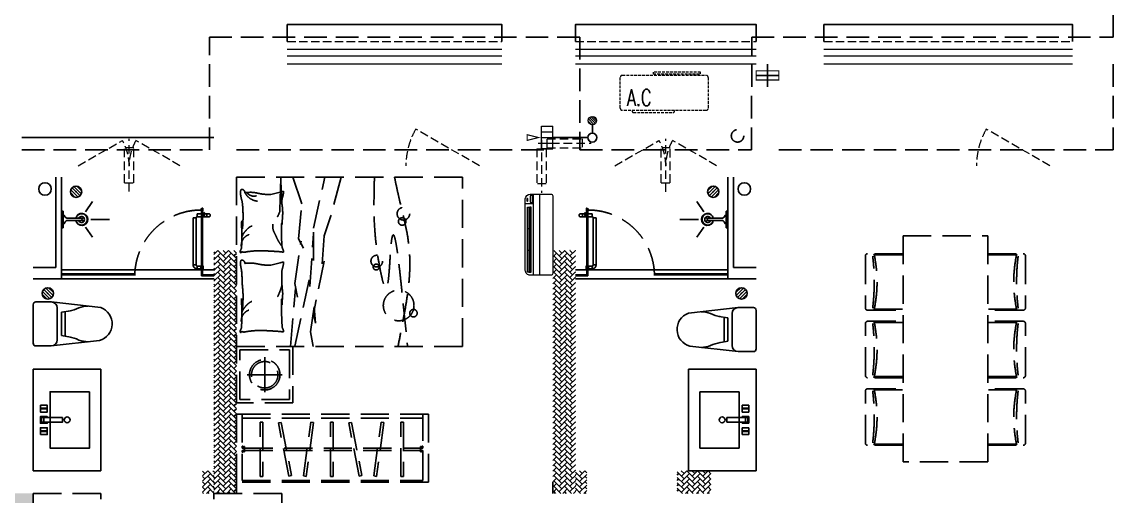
# Model space of a CAD drawing. Extents: x 3443499 to 7125205, y -1700016 to -264854.
# Drawn here: x 3715309 to 3724969, y -832278 to -828079 of the extents above; entities that cross this region are included whole.
import ezdxf

# ---------------------------------------------------------------- set-up
doc = ezdxf.new("R2010")
doc.units = 0
doc.header["$LTSCALE"] = 1000
doc.header["$MEASUREMENT"] = 0
for name, pattern in [('__DASH', [0.35, 0.25, -0.1]), ('A户型$0$DASH', [0.35, 0.25, -0.1]), ('DASH', [0.35, 0.25, -0.1]), ('HIDDEN', [0.375, 0.25, -0.125])]:
    doc.linetypes.add(name, pattern=pattern)
doc.layers.get('0').update_dxf_attribs({"linetype": 'CONTINUOUS'})
for name, color, linetype in [('!校对', 2, 'CONTINUOUS'), ('5fur', 175, 'CONTINUOUS'), ('IP-bath&kitchen-JOHNSON', 4, 'CONTINUOUS'), ('LVTRY', 252, 'CONTINUOUS'), ('P-bath&kitchen-JOHNSON', 4, 'CONTINUOUS'), ('VPIPE-中水', 122, 'CONTINUOUS'), ('VPIPE-凝结', 150, 'CONTINUOUS'), ('VPIPE-雨水', 4, 'DASH'), ('保温', 6, 'CONTINUOUS'), ('机电标识类', 1, 'CONTINUOUS'), ('污水', 3, 'CONTINUOUS'), ('看线', 185, 'CONTINUOUS')]:
    doc.layers.add(name, color=color, linetype=linetype)
for name, color, linetype, lineweight in [('EQUIP_地漏', 7, 'CONTINUOUS', 18), ('WINDOW', 146, 'CONTINUOUS', 20), ('平面-分水线', 189, 'CONTINUOUS', 15), ('平面-栏杆', 56, 'CONTINUOUS', 15), ('平面-看线', 252, 'CONTINUOUS', 15), ('平面-空调室内机', 176, 'CONTINUOUS', 9), ('平面-空调预留孔', 252, 'CONTINUOUS', 15)]:
    doc.layers.add(name, color=color, linetype=linetype, lineweight=lineweight)
doc.styles.add('_TCH_DIM', font='SIMPLEX', dxfattribs={"bigfont": 'GBCBIG'})
doc.styles.add('DIM_FONT', font='SIMPLEX', dxfattribs={"width": 0.7, "bigfont": 'GBCBIG'})

# ---------------------------------------------------------------- blocks, each defined once
blk = doc.blocks.new('A$C00A30745')
at = {"layer": '5fur', "color": 252, "linetype": 'A户型$0$DASH'}
for p, q in [((1800, 7200), (1800, 5700)), ((3800, 7200), (1800, 7200)), ((2377.2, 6961.9), (2298.5, 7200)), ((2481.6, 6747.4), (2581.9, 7200)), ((2726.6, 7200), (2635.5, 6857.4)), ((3800, 5700), (3800, 7200)), ((2186.2, 7067.8), (2103.6, 7047.1)), ((2216.2, 7075.3), (2186.2, 7067.8)), ((2349.7, 6653.9), (2377.2, 6961.9)), ((2635.5, 6857.4), (2575.1, 6681.4)), ((2448.6, 6230.3), (2481.6, 6697.9)), ((2481.6, 6461.3), (2481.6, 6747.4)), ((2481.6, 6697.9), (2481.6, 6461.3)), ((2575.1, 6681.4), (2553.3, 6346.7)), ((7700, 4679), (7700, 6679)), ((7700, 6679), (8450, 6679)), ((8450, 6679), (8450, 4679)), ((2316.7, 6257.8), (2371.7, 6631.9)), ((2393.7, 6571.4), (2349.7, 6653.9)), ((7366.6, 6501.9), (7366.6, 6041.9)), ((7700, 6521.9), (7386.6, 6521.9)), ((7700, 6511.9), (7444.9, 6511.9)), ((8450, 6521.9), (8763.4, 6521.9)), ((8450, 6511.9), (8705.1, 6511.9)), ((8783.4, 6501.9), (8783.4, 6041.9)), ((2186.2, 6441.5), (2103.6, 6420.8)), ((2216.2, 6449), (2186.2, 6441.5)), ((2575.1, 6455.8), (2481.6, 5988.2)), ((2316.7, 5703.7), (2443.1, 6290.8)), ((2443.1, 6290.8), (2448.6, 6230.3)), ((2278.8, 5700), (2322.2, 6213.8)), ((2338.7, 6136.8), (2316.7, 6257.8)), ((2487.1, 6050.2), (2454.1, 5830.2)), ((2498.1, 5907.2), (2487.1, 6050.2)), ((7386.6, 6021.9), (7700, 6021.9)), ((7444.9, 6031.9), (7700, 6031.9)), ((8705.1, 6031.9), (8450, 6031.9)), ((8763.4, 6021.9), (8450, 6021.9)), ((2481.6, 5988.2), (2498.1, 5907.2)), ((7366.6, 5443.6), (7366.6, 5903.6)), ((7386.6, 5923.6), (7700, 5923.6)), ((7444.9, 5913.6), (7700, 5913.6)), ((8763.4, 5923.6), (8450, 5923.6)), ((8705.1, 5913.6), (8450, 5913.6)), ((8783.4, 5443.6), (8783.4, 5903.6)), ((2454.1, 5830.2), (2478.8, 5700)), ((1800, 5200), (1800, 5700)), ((1800, 5700), (2300, 5700)), ((1800, 5700), (3800, 5700)), ((2300, 5700), (2300, 5200)), ((1830, 5230), (1830, 5670)), ((1830, 5670), (2270, 5670)), ((2050, 5450), (2050, 5605)), ((2270, 5670), (2270, 5230)), ((2050, 5450), (1895, 5450)), ((2050, 5450), (2050, 5295)), ((2050, 5450), (2205, 5450)), ((7700, 5423.6), (7386.6, 5423.6)), ((7700, 5433.6), (7444.9, 5433.6)), ((8450, 5433.6), (8705.1, 5433.6)), ((8450, 5423.6), (8763.4, 5423.6)), ((7386.6, 5325.3), (7700, 5325.3)), ((7444.9, 5315.3), (7700, 5315.3)), ((8763.4, 5325.3), (8450, 5325.3)), ((8705.1, 5315.3), (8450, 5315.3)), ((2270, 5230), (1830, 5230)), ((7366.6, 4845.3), (7366.6, 5305.3)), ((8783.4, 4845.3), (8783.4, 5305.3)), ((2300, 5200), (1800, 5200)), ((1800, 4500), (1800, 5100)), ((1800, 5100), (1850, 5100)), ((1850, 5100), (1850, 4515)), ((1850, 5100), (3450, 5100)), ((1850, 5065), (3450, 5065)), ((2009.6, 4550), (2009.6, 5030)), ((2009.6, 5030), (2034.6, 5030)), ((2034.6, 5030), (2034.6, 4550)), ((2172, 5023.3), (2196.6, 5028)), ((2262.6, 4552), (2172, 5023.3)), ((2196.6, 5028), (2287.2, 4556.7)), ((2391.8, 4554), (2457.5, 5029.5)), ((2482.2, 5026), (2416.6, 4550.5)), ((2457.5, 5029.5), (2482.2, 5026)), ((2632.1, 4550), (2632.1, 5030)), ((2632.1, 5030), (2657.1, 5030)), ((2657.1, 5030), (2657.1, 4550)), ((2794.5, 5023.3), (2819.1, 5028)), ((2885.1, 4552), (2794.5, 5023.3)), ((2819.1, 5028), (2909.7, 4556.7)), ((3014.3, 4554), (3080, 5029.5)), ((3104.7, 5026), (3039.1, 4550.5)), ((3080, 5029.5), (3104.7, 5026)), ((3254.6, 4550), (3254.6, 5030)), ((3254.6, 5030), (3279.6, 5030)), ((3279.6, 5030), (3279.6, 4550)), ((3450, 4515), (3450, 5100)), ((3450, 5100), (3500, 5100)), ((3500, 5100), (3500, 4500)), ((7700, 4835.3), (7444.9, 4835.3)), ((8450, 4835.3), (8705.1, 4835.3)), ((1850, 4800.5), (1850, 4817.1)), ((1850, 4817.1), (1860.2, 4817.1)), ((1867.8, 4800.5), (1850, 4800.5)), ((1850, 4800.5), (1867.8, 4800.5)), ((1860.2, 4800.5), (1850, 4800.5)), ((1867.8, 4780), (1850, 4780)), ((1850, 4780), (1867.8, 4780)), ((1850, 4780), (1850, 4763.4)), ((1860.2, 4780), (1850, 4780)), ((1850, 4763.4), (1860.2, 4763.4)), ((1860.2, 4817.1), (1860.2, 4800.5)), ((1860.2, 4763.4), (1860.2, 4780)), ((1867.8, 4813.4), (1867.8, 4767.1)), ((1872.2, 4813.4), (1867.8, 4813.4)), ((1867.8, 4767.1), (1872.2, 4767.1)), ((1872.1, 4800.5), (3427.8, 4800.5)), ((1872.1, 4780), (3427.8, 4780)), ((1872.2, 4767.1), (1872.2, 4813.4)), ((3427.8, 4813.4), (3432.2, 4813.4)), ((3427.8, 4767.1), (3427.8, 4813.4)), ((3432.2, 4767.1), (3427.8, 4767.1)), ((3432.2, 4813.4), (3432.2, 4767.1)), ((3432.2, 4800.5), (3450, 4800.5)), ((3432.2, 4780), (3450, 4780)), ((3439.8, 4817.1), (3439.8, 4800.5)), ((3450, 4817.1), (3439.8, 4817.1)), ((3439.8, 4800.5), (3450, 4800.5)), ((3439.8, 4780), (3450, 4780)), ((3439.8, 4763.4), (3439.8, 4780)), ((3450, 4763.4), (3439.8, 4763.4)), ((3450, 4800.5), (3450, 4817.1)), ((3450, 4780), (3450, 4763.4)), ((7700, 4825.3), (7386.6, 4825.3)), ((8450, 4825.3), (8763.4, 4825.3)), ((8450, 4679), (7700, 4679)), ((2034.6, 4550), (2009.6, 4550)), ((2287.2, 4556.7), (2262.6, 4552)), ((2416.6, 4550.5), (2391.8, 4554)), ((2657.1, 4550), (2632.1, 4550)), ((2909.7, 4556.7), (2885.1, 4552)), ((3039.1, 4550.5), (3014.3, 4554)), ((3279.6, 4550), (3254.6, 4550)), ((3500, 4500), (1800, 4500)), ((1850, 4515), (3450, 4515)), ((600, 4400), (0, 4400)), ((0, 4400), (0, 3100)), ((600, 4350), (600, 4400)), ((1600, 4350), (1600, 4400)), ((1600, 4400), (2200, 4400)), ((2200, 4400), (2200, 3100))]:
    blk.add_line(p, q, dxfattribs=at)
for centre, radius in [((3277.4, 6875.4), 55.7), ((3267, 6807.3), 33.5), ((3041.9, 6456.3), 51.6), ((3036.6, 6403.9), 26.2), ((3235.5, 6063.4), 135.8), ((3366.4, 5995.3), 33.1), ((2050, 5450), 135), ((2050, 5450), 117)]:
    blk.add_circle(centre, radius, dxfattribs=at)
for centre, radius, start, end in [((-25618.3, 7969), 27821.6, 357.78057, 358.40467), ((7919.1, 7315.1), 5727.8, 181.20742, 183.43718), ((1925.8, 7063.2), 90.4, 168.72762, 180), ((1996.5, 7063.2), 161.1, 180, 188.43719), ((1850, 7078.3), 13.1, 63.41948, 168.72762), ((1840.6, 7059.5), 34.2, 4.40021, 63.41948), ((1927.8, 6573.4), 491.8, 90, 96.23236), ((1999.1, 7126.3), 139.9, 207.20359, 224.90238), ((1963.1, 7116.9), 89.9, 216.26407, 228.55709), ((1927.8, 6861.2), 204, 80.31563, 90), ((1813.7, 6192.8), 882, 77.80162, 80.31563), ((2067.1, 7364.9), 317.1, 257.80162, 261.99495), ((1947.3, 7093.6), 270.8, 350.5159, 355.91706), ((2216.4, 7074.4), 0.917, 355.91706, 104.04494), ((2138.6, 7084.3), 304.8, 188.43719, 195.74398), ((1612.1, 6935.9), 242.2, 7.54685, 15.74398), ((725.3, 6852.1), 1132.9, 359.99874, 5.8567), ((1999.1, 7126.3), 139.9, 224.90238, 242.60117), ((1938.5, 7089), 52.6, 228.55709, 244.64488), ((1980.6, 7178), 151.1, 244.64488, 248.18508), ((2000.9, 7228.6), 205.6, 248.18508, 251.2201), ((1952.8, 7087.1), 56.2, 251.2201, 270), ((1999.1, 7126.3), 139.9, 242.60117, 253.48502), ((1952.8, 7122.5), 91.5, 270, 284.68511), ((1999.1, 7126.3), 139.9, 253.48502, 264.36887), ((2114.6, 7703.2), 658.8, 261.99495, 267.33512), ((2087.2, 7112.8), 67.7, 267.33512, 284.04519), ((2347.2, 6979.5), 145.9, 173.56595, 191.55856), ((2321.2, 6982.4), 119.7, 162.61359, 173.56595), ((1987.8, 7086.8), 229.7, 342.61359, 350.5159), ((1495.9, 7164.2), 738.7, 334.68893, 336.51559), ((1495.9, 7164.2), 738.7, 336.51559, 338.34226), ((1724.8, 6883.2), 484.2, 358.1021, 7.96083), ((805.5, 6934.5), 1404.8, 355.38242, 357.25094), ((2134, 6779.2), 289.7, 177.46141, 184.80185), ((1996.9, 6785.3), 152.4, 169.81012, 177.46141), ((3734, 6918.1), 1890.1, 183.21004, 185.38127), ((809.2, 6852.1), 1049, 353.9133, 0), ((2014.8, 6583.4), 200.2, 113.00277, 118.31676), ((2393.9, 6765.8), 272.1, 176.4448, 184.08277), ((7917.7, 6694.8), 5718.5, 179.02962, 180.28654), ((2140.7, 6771), 62.9, 7.22403, 19.21371), ((3418.3, 6723.5), 1216.5, 175.38242, 177.39037), ((975.2, 6681.9), 873.2, 0.57574, 4.80185), ((354.2, 6675.6), 1494.3, 358.09211, 0.57574), ((2067.1, 6587.9), 234, 152.76041, 159.13972), ((1927.3, 6659.9), 76.8, 141.61143, 152.76041), ((1941.7, 6596.5), 99.2, 126.17665, 143.91364), ((2174.1, 6464.3), 391.6, 136.18849, 141.61143), ((1941.7, 6596.5), 99.2, 108.43965, 126.17665), ((2054, 6579.6), 225.2, 129.03494, 136.18849), ((1943.2, 6716.2), 49.3, 118.31676, 129.03494), ((2180.4, 6750.6), 58, 184.08277, 200.67428), ((2600.1, 6909), 506.6, 200.67428, 204.32653), ((3443.6, 7290.3), 1432.3, 204.32653, 206.49848), ((3363.3, 6672.1), 1164, 180.28654, 183.57397), ((1790.9, 6582.9), 53.9, 329.34875, 354.74081), ((1941.7, 6596.5), 99.2, 164.06476, 184.21588), ((1027.3, 6653.2), 820.8, 354.74081, 358.09211), ((1941.7, 6596.5), 99.2, 143.91364, 164.06476), ((2441.6, 6790.7), 312.6, 206.49848, 212.13498), ((2793.8, 7012), 728.6, 212.13498, 215.82629), ((2347.2, 6608.6), 145.9, 183.57397, 192.86904), ((2249.1, 6586.2), 45.3, 192.86904, 207.28412), ((1862.2, 6540.7), 28.9, 149.34875, 184.30254), ((1858.4, 6540.4), 25.1, 184.30254, 201.7883), ((1838.3, 6532.4), 3.42, 201.7883, 250.43603), ((1837.9, 6531.3), 2.32, 250.43603, 11.89306), ((1844.4, 6532.7), 4.28, 111.9904, 191.89306), ((1848.6, 6522.2), 15.6, 68.57902, 111.9904), ((1866.3, 6567.3), 32.8, 248.57902, 278.13348), ((1836.1, 6778.3), 246, 278.13348, 282.10946), ((1929.3, 6343.9), 198.3, 97.6809, 102.10946), ((2024.8, 5635.6), 913.1, 93.36875, 97.6809), ((2011.1, 5869.5), 678.7, 88.36691, 93.36875), ((1991.5, 5183.3), 1365.2, 86.94504, 88.36691), ((1337.6, -7069.6), 13635.6, 86.49514, 86.94504), ((2151.5, 6219.8), 321.2, 80.00164, 86.49514), ((2210.6, 6555.2), 19.3, 260.00164, 286.69777), ((2140.6, 6530.3), 76.7, 16.22115, 27.28412), ((2130.3, 6527.3), 87.5, 7.12039, 16.22115), ((2215.8, 6537.9), 1.32, 286.69777, 7.12039), ((7386.6, 6501.9), 20, 90, 180), ((5442.6, 6270.5), 2002.2, 353.4152, 6.5848), ((6316.2, 6271.9), 1153.9, 347.48739, 12.51261), ((9833.8, 6271.9), 1153.9, 167.48739, 192.51261), ((10707.4, 6270.5), 2002.2, 173.4152, 186.5848), ((8763.4, 6501.9), 20, 0, 90), ((1925.8, 6437), 90.4, 168.72762, 180), ((1996.5, 6437), 161.1, 180, 188.43719), ((1850, 6452.1), 13.1, 63.41948, 168.72762), ((2138.6, 6458), 304.8, 188.43719, 195.74398), ((1840.6, 6433.2), 34.2, 4.40021, 63.41948), ((1927.8, 5947.1), 491.8, 90, 96.23236), ((1927.8, 6234.9), 204, 80.31563, 90), ((1813.7, 5566.5), 882, 77.80162, 80.31563), ((2067.1, 6738.6), 317.1, 257.80162, 261.99495), ((2114.6, 7077), 658.8, 261.99495, 267.33512), ((2087.2, 6486.5), 67.7, 267.33512, 284.04519), ((2321.2, 6356.1), 119.7, 162.61359, 173.56595), ((1987.8, 6460.6), 229.7, 342.61359, 350.5159), ((1947.3, 6467.3), 270.8, 350.5159, 355.91706), ((2216.4, 6448.1), 0.917, 355.91706, 104.04494), ((-2273.2, 6102.2), 4127.5, 1.80855, 3.79399), ((3865.3, 6314.2), 1664, 178.09487, 183.41789), ((1175.5, 6142.8), 682.7, 0, 7.54685), ((1495.9, 6454.9), 738.7, 338.34226, 340.57202), ((1495.9, 6454.9), 738.7, 340.57202, 342.80178), ((1978.9, 6169), 230.1, 357.25094, 11.55856), ((2134, 6111.1), 289.7, 177.46141, 184.80185), ((-4356.8, 5951.3), 6203.8, 0.39542, 1.59433), ((975.2, 6013.7), 873.2, 0.57574, 4.80185), ((809.2, 6142.8), 1049, 353.9133, 0), ((2054, 5911.4), 225.2, 129.03494, 136.18849), ((1943.2, 6048), 49.3, 118.31676, 129.03494), ((2014.8, 5915.2), 200.2, 113.00277, 118.31676), ((1495.9, 6454.9), 738.7, 334.68893, 336.51559), ((1495.9, 6454.9), 738.7, 336.51559, 338.34226), ((7917.7, 6026.7), 5718.5, 179.02962, 180.28654), ((1146.1, 6037.7), 1057.4, 1.73161, 4.6547), ((3418.3, 6014.3), 1216.5, 175.38242, 177.39037), ((805.5, 6225.3), 1404.8, 355.38242, 357.25094), ((1326, 6087.7), 529.3, 349.81012, 353.9133), ((354.2, 6007.5), 1494.3, 358.09211, 0.57574), ((2067.1, 5919.7), 234, 152.76041, 159.13972), ((1927.3, 5991.7), 76.8, 141.61143, 152.76041), ((1941.7, 5928.4), 99.2, 126.17665, 143.91364), ((2174.1, 5796.2), 391.6, 136.18849, 141.61143), ((1941.7, 5928.4), 99.2, 108.43965, 126.17665), ((3363.3, 6003.9), 1164, 180.28654, 183.57397), ((7386.6, 6041.9), 20, 180, 270), ((8763.4, 6041.9), 20, 270, 0), ((1941.7, 5928.4), 99.2, 164.06476, 184.21588), ((-782.7, 6006.6), 2630.7, 357.06345, 358.93534), ((1941.7, 5928.4), 99.2, 143.91364, 164.06476), ((3186.3, 5954.8), 985.1, 181.36432, 184.94049), ((7386.6, 5903.6), 20, 90, 180), ((5442.6, 5675.1), 2002.2, 353.4152, 6.5848), ((6316.2, 5673.6), 1153.9, 347.48739, 12.51261), ((9833.8, 5673.6), 1153.9, 167.48739, 192.51261), ((10707.4, 5675.1), 2002.2, 173.4152, 186.5848), ((8763.4, 5903.6), 20, 0, 90), ((1862.2, 5834.6), 28.9, 149.34875, 184.30254), ((1858.4, 5834.3), 25.1, 184.30254, 201.7883), ((1838.3, 5826.2), 3.42, 201.7883, 250.43603), ((1837.9, 5825.2), 2.32, 250.43603, 11.89306), ((1790.9, 5876.8), 53.9, 329.34875, 354.74081), ((1844.4, 5826.5), 4.28, 111.9904, 191.89306), ((1848.6, 5816.1), 15.6, 68.57902, 111.9904), ((1866.3, 5861.1), 32.8, 248.57902, 278.13348), ((1836.1, 6072.2), 246, 278.13348, 282.10946), ((1929.3, 5637.7), 198.3, 97.6809, 102.10946), ((2024.8, 4929.4), 913.1, 93.36875, 97.6809), ((2011.1, 5163.3), 678.7, 88.36691, 93.36875), ((1991.5, 4477.1), 1365.2, 86.94504, 88.36691), ((1337.6, -7775.8), 13635.6, 86.49514, 86.94504), ((2151.5, 5513.7), 321.2, 80.00164, 86.49514), ((2249.1, 5880), 45.3, 192.86904, 207.28412), ((2210.6, 5849), 19.3, 260.00164, 286.69777), ((2140.6, 5824.1), 76.7, 16.22115, 27.28412), ((2130.3, 5821.1), 87.5, 7.12039, 16.22115), ((2215.8, 5831.8), 1.32, 286.69777, 7.12039), ((7386.6, 5443.6), 20, 180, 270), ((8763.4, 5443.6), 20, 270, 0), ((7386.6, 5305.3), 20, 90, 180), ((6316.2, 5075.3), 1153.9, 347.48739, 12.51261), ((9833.8, 5075.3), 1153.9, 167.48739, 192.51261), ((8763.4, 5305.3), 20, 0, 90), ((5442.6, 5076.8), 2002.2, 353.4152, 6.5848), ((10707.4, 5076.8), 2002.2, 173.4152, 186.5848), ((7386.6, 4845.3), 20, 180, 270), ((8763.4, 4845.3), 20, 270, 0)]:
    blk.add_arc(centre, radius, start, end, dxfattribs=at)
for points, knots in [([(3020.9, 7200), (3014.8, 6926.8), (3006.6, 6669.5), (3143.6, 6043.3), (3178.4, 7200), (3256.5, 6246.1), (3314.1, 5700)], [0, 0, 0, 0, 692.785923, 915.160849, 1290.08623, 2337.669759, 2337.669759, 2337.669759, 2337.669759]), ([(3198.9, 7200), (3244.7, 6970.4), (3399.5, 6459), (3300.2, 6075.6), (3230.3, 5700)], [0, 0, 0, 0, 470.099243, 1589.098475, 1589.098475, 1589.098475, 1589.098475])]:
    blk.add_open_spline(points, degree=3, knots=knots, dxfattribs=at)
blk = doc.blocks.new('dongkong')
at = {"layer": '平面-空调预留孔', "color": 8, "linetype": 'HIDDEN', "ltscale": 0.3}
for p, q in [((-603796, 210899.9), (-603796, 210431.5)), ((-603836, 210821), (-603836, 210510.8)), ((-603836, 210821), (-603756, 210821)), ((-603756, 210821), (-603756, 210510.8))]:
    blk.add_line(p, q, dxfattribs=at)
blk.add_lwpolyline([(-603756, 210510.8), (-603836, 210510.8)], dxfattribs=at)
blk = doc.blocks.new('rtyryrtyeeretee')
at = {"layer": '平面-空调预留孔', "color": 252, "linetype": 'DASH', "ltscale": 0.1}
for p, q in [((669748.9, 343882), (669748.9, 343872)), ((669758.9, 343862), (670111.7, 343862)), ((670121.7, 343872), (670121.7, 343882))]:
    blk.add_line(p, q, dxfattribs=at)
blk.add_lwpolyline([(670402, 343882), (669662, 343882, -0.414214), (669642, 343902), (669642, 344172, -0.414214), (669662, 344192), (670402, 344192, -0.414214), (670422, 344172), (670422, 343902, -0.414214)], format="xyb", close=True, dxfattribs=at)
blk.add_lwpolyline([(670352.8, 344221.1), (669933, 344221.1), (669933, 344206), (670352.8, 344206)], close=True, dxfattribs=at)
for centre, start, end in [((669758.9, 343872), 180, 270), ((670111.7, 343872), 270, 0)]:
    blk.add_arc(centre, 10, start, end, dxfattribs=at)
at = {"layer": '平面-空调预留孔', "color": 252, "linetype": 'DASH', "ltscale": 0.1, "style": '_TCH_DIM', "width": 0.705882}
blk.add_text('A.C', height=146.88, dxfattribs=at).set_placement((669701.4, 343921.6))
blk = doc.blocks.new('DFSFSF')
at = {"layer": '平面-分水线'}
for p, q in [((697141.9, 775567.7), (697141.9, 775667.6)), ((697342.3, 775667.6), (697142.7, 775667.6)), ((697193.1, 775567.7), (697193.1, 775667.6)), ((697242.5, 775567.7), (697242.5, 775667.6)), ((697291.9, 775567.7), (697291.9, 775667.6)), ((697342.3, 775667.6), (697342.3, 775567.7)), ((697342.3, 775567.7), (697342.3, 775667.6)), ((697342.3, 775567.7), (697142.7, 775567.7))]:
    blk.add_line(p, q, dxfattribs=at)
blk = doc.blocks.new('DFGDGDGD')
at = {"layer": '平面-分水线', "const_width": 10}
blk.add_lwpolyline([(697267.5, 775440.7), (697242.5, 775540.7), (697217.5, 775440.7)], close=True, dxfattribs=at)
blk.add_blockref('DFSFSF', (0, 0))
blk = doc.blocks.new('$TwtSys$00000141')
at = {"color": 1}
for p, q in [((-47, 4), (-5, 46)), ((-47, 4), (-5, 46)), ((-44, -18), (18, 44)), ((-44, -18), (18, 44)), ((-33, -33), (33, 33)), ((-33, -33), (33, 33)), ((-16, -44), (44, 16)), ((-16, -44), (44, 16)), ((6, -46), (46, -6)), ((6, -46), (46, -6))]:
    blk.add_line(p, q, dxfattribs=at)
blk.add_circle((0, 0), 47, dxfattribs=at)
blk.add_circle((0, 0), 47, dxfattribs=at)
blk = doc.blocks.new('A$C001338C2')
at = {"color": 8}
for p, q in [((0, 249), (0, 22)), ((845, 304), (55, 304)), ((109, 215), (109, 304)), ((900, 22), (900, 249)), ((22, 0), (878, 0))]:
    blk.add_line(p, q, dxfattribs=at)
at = {"color": 8, "lineweight": 5}
for p, q in [((865, 279), (144, 279)), ((144, 279), (144, 266)), ((387, 279), (144, 279)), ((144, 279), (144, 253)), ((144, 266), (865, 266)), ((144, 240), (144, 253)), ((144, 253), (865, 253)), ((387, 240), (387, 279)), ((865, 279), (622, 279)), ((622, 279), (622, 240)), ((865, 253), (865, 279)), ((865, 266), (865, 240)), ((900, 215), (0, 215)), ((900, 143), (0, 143)), ((865, 240), (144, 240)), ((622, 240), (387, 240))]:
    blk.add_line(p, q, dxfattribs=at)
at = {"color": 8}
for points in [[(89, 226), (22, 226, -0.414214), (17, 232), (17, 243, -0.414214), (22, 249), (89, 249, -0.414214), (95, 243), (95, 232, -0.414214)], [(73, 275), (57, 275, -0.414214), (51, 281), (51, 283, -0.414214), (57, 289), (73, 289, -0.414214), (79, 283), (79, 281, -0.414214)]]:
    blk.add_lwpolyline(points, format="xyb", close=True, dxfattribs=at)
for centre, radius, start, end in [((55, 249), 55, 90, 180), ((845, 249), 55, 360, 90), ((22, 22), 22, 180, 270), ((878, 22), 22, 270, 360)]:
    blk.add_arc(centre, radius, start, end, dxfattribs=at)
blk = doc.blocks.new('GDGDGDRGDR')
at = {"linetype": '__DASH', "ltscale": 0.1}
blk.add_wipeout([(425935.1, 371498.3), (425734.9, 371498.3), (425734.9, 371418.3), (425935.1, 371418.3)], dxfattribs=at).dxf.layer = '污水'
at = {"layer": '机电标识类', "color": 250, "linetype": 'DASH', "ltscale": 400}
for p, q in [((425834.8, 371358.3), (425834.8, 371558.3)), ((425935.1, 371458.3), (425734.9, 371458.3))]:
    blk.add_line(p, q, dxfattribs=at)
at = {"layer": '污水', "linetype": '__DASH', "ltscale": 0.1, "const_width": 10}
blk.add_lwpolyline([(425935.1, 371498.3), (425734.9, 371498.3), (425734.9, 371418.3), (425935.1, 371418.3)], close=True, dxfattribs=at)
blk = doc.blocks.new('A$C263B1184')
at = {"layer": '保温', "linetype": 'ByBlock', "ltscale": 10}
h = blk.add_hatch(dxfattribs=at)
h.set_pattern_fill('AR-HBONE', color=251, scale=55)
h.set_pattern_definition([(45, (-1017960.394, -343310.663), (0, 47.4157523), [100.584, -33.528]), (135, (-1017936.686, -343286.955), (3e-15, 47.4157523), [100.584, -33.528])])
h.paths.add_polyline_path([(8900, 6200), (8900, 8350), (9100, 8350), (9100, 6200)])
h = blk.add_hatch(dxfattribs=at)
h.set_pattern_fill('AR-HBONE', color=251, scale=55)
h.set_pattern_definition([(45, (-1020960.394, -343310.663), (0, 47.4157523), [100.584, -33.528]), (135, (-1020936.686, -343286.955), (3e-15, 47.4157523), [100.584, -33.528])])
h.paths.add_polyline_path([(11900, 6200), (11900, 8350), (12100, 8350), (12100, 6200)])
h = blk.add_hatch(dxfattribs=at)
h.set_pattern_fill('AR-HBONE', color=251, scale=55)
h.set_pattern_definition([(45, (-1016860.394, -345260.66), (0, 47.4157523), [100.584, -33.528]), (135, (-1016836.686, -345236.954), (3e-15, 47.4157523), [100.584, -33.528])])
h.paths.add_polyline_path([(7700, 6200), (7700, 6400), (8000, 6400), (8000, 6200)])
h = blk.add_hatch(dxfattribs=at)
h.set_pattern_fill('AR-HBONE', color=251, scale=55)
h.set_pattern_definition([(45, (-1017760.394, -345260.66), (0, 47.4157523), [100.584, -33.528]), (135, (-1017736.686, -345236.954), (3e-15, 47.4157523), [100.584, -33.528])])
h.paths.add_polyline_path([(8800, 6200), (8800, 6400), (8900, 6400), (8900, 6200)])
h = blk.add_hatch(dxfattribs=at)
h.set_pattern_fill('AR-HBONE', color=251, scale=55)
h.set_pattern_definition([(45, (-1021060.394, -345260.66), (0, 47.4157523), [100.584, -33.528]), (135, (-1021036.686, -345236.954), (3e-15, 47.4157523), [100.584, -33.528])])
h.paths.add_polyline_path([(12100, 6200), (12100, 6400), (12200, 6400), (12200, 6200)])
at = {"layer": '保温', "color": 251, "linetype": 'ByBlock', "ltscale": 10}
for p, q in [((9100, 6300), (9100, 6200)), ((11900, 6300), (11900, 6200))]:
    blk.add_line(p, q, dxfattribs=at)
blk = doc.blocks.new('A$C6C4C4DE5')
at = {"layer": '保温', "linetype": 'Continuous', "ltscale": 10}
h = blk.add_hatch(dxfattribs=at)
h.set_pattern_fill('HEX', color=251, scale=10, angle=90, style=0)
h.set_pattern_definition([(90, (-503782.455, -514000.21), (-16.49778, 1e-15), [9.525, -19.05]), (210, (-503782.455, -514000.21), (8.24889, -14.2874966), [9.525, -19.05]), (150, (-503782.455, -513990.684), (-8.24889, -14.2874966), [9.525, -19.05])])
edge = h.paths.add_edge_path()
edge.add_line((0.2, 1950), (200.2, 1950))
edge.add_line((200.2, 1950), (200.2, 5000))
edge.add_line((200.2, 5000), (0.2, 5000))
edge.add_line((0.2, 5000), (0.2, 1950))
h = blk.add_hatch(dxfattribs=at)
h.set_pattern_fill('HEX', color=251, scale=10, angle=90, style=0)
h.set_pattern_definition([(90, (-503782.47, -516048.461), (-16.49778, 1e-15), [9.525, -19.05]), (210, (-503782.47, -516048.461), (8.24889, -14.2874966), [9.525, -19.05]), (150, (-503782.47, -516038.936), (-8.24889, -14.2874966), [9.525, -19.05])])
h.paths.add_polyline_path([(0.1, 0), (200.1, 0), (200.1, 398.3), (0.1, 398.3)])
at = {"layer": '保温', "color": 251, "linetype": 'ByBlock', "ltscale": 10}
blk.add_line((0, 0), (200, 0), dxfattribs=at)
blk = doc.blocks.new('A$C25274923')
for points in [[(28999.9, 10820.6), (28998.7, 10823.3), (28990.4, 10819.9), (28991.5, 10817.1)], [(32400.1, 10820.6), (32401.3, 10823.3), (32409.6, 10819.9), (32408.5, 10817.1)]]:
    blk.add_hatch(color=252).paths.add_polyline_path(points)
at = {"color": 252, "linetype": 'DASH', "ltscale": 0.8}
for p, q in [((37059.9, 12340), (37059.9, 12640)), ((29059.9, 11340), (29059.9, 12340)), ((29059.9, 12340), (32340, 12340)), ((32340, 12340), (32340, 11340)), ((33860.2, 12340), (37059.9, 12340)), ((37059.9, 11340), (37059.9, 12100)), ((27400, 11340), (29059.9, 11340)), ((29300, 11340), (32099.9, 11340)), ((32340, 11340), (33860, 11340)), ((34100, 11340), (37059.9, 11340))]:
    blk.add_line(p, q, dxfattribs=at)
at = {"color": 252}
for p, q in [((27926.6, 10951.7), (27861.8, 11016.5)), ((27929.6, 10977.1), (27887.2, 11019.5)), ((33470.4, 10977.1), (33512.8, 11019.5)), ((33473.4, 10951.7), (33538.2, 11016.5)), ((27873, 10920.5), (27830.6, 10962.9)), ((27898.4, 10923.5), (27833.6, 10988.3)), ((27915.5, 10934.6), (27844.7, 11005.4)), ((33484.5, 10934.6), (33555.3, 11005.4)), ((33501.6, 10923.5), (33566.4, 10988.3)), ((33527, 10920.5), (33569.4, 10962.9)), ((28988.8, 10819.8), (29000.5, 10824.6)), ((28989.4, 10819.5), (28989.9, 10819.7)), ((28989.9, 10819.7), (28991.3, 10816.5)), ((28991.3, 10816.5), (29000.5, 10820.3)), ((28995.1, 10822.4), (28995.1, 10783.3)), ((28999.2, 10823.5), (29000.8, 10824.2)), ((28999.2, 10823.5), (29000.5, 10820.3)), ((32400.8, 10823.5), (32399.2, 10824.2)), ((32411.2, 10819.8), (32399.5, 10824.6)), ((32400.8, 10823.5), (32399.5, 10820.3)), ((32408.7, 10816.5), (32399.5, 10820.3)), ((32404.9, 10822.4), (32404.9, 10783.3)), ((32410.1, 10819.7), (32408.7, 10816.5)), ((32410.6, 10819.5), (32410.1, 10819.7)), ((28989.5, 10803.5), (28991.7, 10803)), ((28991.7, 10803), (28989.6, 10803)), ((29000.3, 10811.5), (28989.8, 10811.5)), ((29000.3, 10812.7), (28989.9, 10812.7)), ((28990.1, 10811.5), (28990.1, 10791.9)), ((29000.7, 10803.5), (28998.5, 10803)), ((28998.5, 10803), (29000.7, 10803.1)), ((29000.1, 10811.5), (29000.1, 10790.1)), ((32399.3, 10803.5), (32401.5, 10803)), ((32401.5, 10803), (32399.3, 10803.1)), ((32399.7, 10812.7), (32410.1, 10812.7)), ((32399.7, 10811.5), (32410.2, 10811.5)), ((32399.9, 10811.5), (32399.9, 10790.1)), ((32410.5, 10803.5), (32408.3, 10803)), ((32408.3, 10803), (32410.4, 10803)), ((32409.9, 10811.5), (32409.9, 10791.9)), ((27623, 10020.5), (27580.6, 10062.9)), ((27648.4, 10023.5), (27583.6, 10088.3)), ((27665.5, 10034.6), (27594.7, 10105.4)), ((27676.6, 10051.7), (27611.8, 10116.5)), ((27679.6, 10077.1), (27637.2, 10119.5)), ((33720.4, 10077.1), (33762.8, 10119.5)), ((33723.4, 10051.7), (33788.2, 10116.5)), ((33734.5, 10034.6), (33805.3, 10105.4)), ((33751.6, 10023.5), (33816.4, 10088.3)), ((33777, 10020.5), (33819.4, 10062.9)), ((27500.1, 9969.8), (27500.1, 9629.8)), ((27659.5, 9994.8), (27525.1, 9994.8)), ((27659.5, 9994.8), (28099.4, 9944.8)), ((27712.8, 9658.1), (27712.8, 9941.6)), ((27751.4, 9903.1), (27830.2, 9916.6)), ((27751.4, 9903.1), (27751.4, 9696.6)), ((27783.4, 9908.6), (27783.4, 9691.1)), ((33740.5, 9944.8), (33300.6, 9894.8)), ((33648.6, 9853.1), (33569.8, 9866.6)), ((33616.6, 9858.6), (33616.6, 9641.1)), ((33687.2, 9608.1), (33687.2, 9891.6)), ((33740.5, 9944.8), (33874.9, 9944.8)), ((33899.9, 9919.8), (33899.9, 9579.8)), ((33648.6, 9853.1), (33648.6, 9646.6)), ((27751.4, 9696.6), (27830.2, 9683.1)), ((27525.1, 9604.8), (27659.5, 9604.8)), ((27659.5, 9604.8), (28087.2, 9653.5)), ((33740.5, 9554.8), (33312.8, 9603.5)), ((33648.6, 9646.6), (33569.8, 9633.1)), ((33874.9, 9554.8), (33740.5, 9554.8)), ((33399.9, 9200), (33749.9, 9200)), ((33399.9, 8700.3), (33399.9, 9200)), ((33749.9, 9200), (33749.9, 8700.3)), ((33775, 9020.2), (33775, 9080.2)), ((33775, 9080.2), (33835, 9080.2)), ((33835, 9020.2), (33775, 9020.2)), ((33780, 9053.2), (33780, 9047.2)), ((33830, 9053.2), (33780, 9053.2)), ((33780, 9047.2), (33830, 9047.2)), ((33830, 9047.2), (33830, 9053.2)), ((33835, 9080.2), (33835, 9020.2)), ((33640, 8930.2), (33640, 8970.2)), ((33640, 8970.2), (33805, 8970.2)), ((33805, 8930.2), (33640, 8930.2)), ((33775, 8970.2), (33775, 8980.2)), ((33775, 8980.2), (33835, 8980.2)), ((33775, 8920.2), (33775, 8930.2)), ((33835, 8920.2), (33775, 8920.2)), ((33805, 8970.2), (33805, 8930.2)), ((33805, 8930.2), (33805, 8970.2)), ((33805, 8970.2), (33825, 8970.2)), ((33825, 8930.2), (33805, 8930.2)), ((33825, 8970.2), (33825, 8930.2)), ((33835, 8980.2), (33835, 8920.2)), ((33835, 8880.2), (33775, 8880.2)), ((33775, 8880.2), (33775, 8820.2)), ((33775, 8820.2), (33835, 8820.2)), ((33780, 8847.2), (33780, 8853.2)), ((33780, 8853.2), (33830, 8853.2)), ((33830, 8847.2), (33780, 8847.2)), ((33830, 8853.2), (33830, 8847.2)), ((33835, 8820.2), (33835, 8880.2)), ((33749.9, 8700.3), (33399.9, 8700.3))]:
    blk.add_line(p, q, dxfattribs=at)
for points in [[(28000.1, 9200), (27650.1, 9200), (27650.1, 8700.3), (28000.1, 8700.3)], [(27565, 9080.2), (27565, 9020.2), (27625, 9020.2), (27625, 9080.2)], [(27620, 9053.2), (27620, 9047.2), (27570, 9047.2), (27570, 9053.2)], [(27595, 8930.2), (27595, 8970.2), (27575, 8970.2), (27575, 8930.2)], [(27595, 8970.2), (27595, 8930.2), (27760, 8930.2), (27760, 8970.2)], [(27565, 8820.2), (27565, 8880.2), (27625, 8880.2), (27625, 8820.2)], [(27620, 8847.2), (27620, 8853.2), (27570, 8853.2), (27570, 8847.2)]]:
    blk.add_lwpolyline(points, close=True, dxfattribs=at)
blk.add_lwpolyline([(27625, 8970.2), (27625, 8980.2), (27565, 8980.2), (27565, 8920.2), (27625, 8920.2), (27625, 8930.2)], dxfattribs=at)
for centre in [(27801.3, 8950.2), (33598.7, 8950.2)]:
    blk.add_circle(centre, 26, dxfattribs=at)
for centre, radius, start, end in [((28989.1, 10818.8), 1, 111.52657, 175.76516), ((28989.6, 10819), 0.5, 112.73297, 178.05418), ((29024.2, 10815.7), 24, 160.76087, 187.04874), ((29001, 10823.6), 1.17, 340.04011, 112.53297), ((29001, 10823.8), 0.5, 340.76087, 112.53297), ((29021.5, 10816.1), 20.6, 160.04011, 190.84731), ((32399, 10823.6), 1.17, 67.46703, 199.95989), ((32378.5, 10816.1), 20.6, 349.15269, 19.95989), ((32399, 10823.8), 0.5, 67.46703, 199.23913), ((32375.8, 10815.7), 24, 352.95126, 19.23913), ((32410.4, 10819), 0.5, 1.94582, 67.26703), ((32410.9, 10818.8), 1, 4.23484, 68.47343), ((29001.3, 10806.5), 13.5, 155.15235, 208.97795), ((29008.6, 10818.2), 20.5, 177.99149, 196.90025), ((29008.6, 10818.2), 19.5, 177.46581, 196.24837), ((29003.7, 10806.9), 14.6, 161.89734, 193.71468), ((28989.9, 10800.2), 0.5, 208.97795, 24.22835), ((28998.9, 10804.3), 9.42, 188.01541, 204.22835), ((29000.2, 10800.1), 0.5, 155.41865, 330.15022), ((28989.1, 10805.2), 11.7, 335.41865, 349.51767), ((28988.8, 10807), 12.4, 343.94508, 21.34777), ((28989.1, 10806.5), 13.4, 330.15022, 25.08154), ((32410.9, 10806.5), 13.4, 154.91846, 209.84978), ((32411.2, 10807), 12.4, 158.65223, 196.05492), ((32410.9, 10805.2), 11.7, 190.48233, 204.58135), ((32399.8, 10800.1), 0.5, 209.84978, 24.58135), ((32410.1, 10800.2), 0.5, 155.77165, 331.02205), ((32401.1, 10804.3), 9.42, 335.77165, 351.98459), ((32391.4, 10818.2), 19.5, 343.75163, 2.53419), ((32396.3, 10806.9), 14.6, 346.28532, 18.10266), ((32398.7, 10806.5), 13.5, 331.02205, 24.84765), ((32391.4, 10818.2), 20.5, 343.09975, 2.00851), ((27525.1, 9969.8), 25, 90, 180), ((27659.5, 9941.6), 53.3, 0, 90), ((27987, 9733.5), 224.1, 90, 111.47978), ((27774, 10205), 293.8, 278.51718, 296.46315), ((28047.5, 9801.1), 152.8, 285.07732, 70.11812), ((33352.5, 9751.1), 152.8, 109.88188, 254.92268), ((33413, 9683.5), 224.1, 68.52022, 90), ((33626, 10155), 293.8, 243.53685, 261.48282), ((33740.5, 9891.6), 53.3, 90, 180), ((33874.9, 9919.8), 25, 0, 90), ((27774, 9394.7), 293.8, 63.53685, 81.48282), ((27525.1, 9629.8), 25, 180, 270), ((27659.5, 9658.1), 53.3, 270, 0), ((27987, 9866.2), 224.1, 248.52022, 270), ((33413, 9816.2), 224.1, 270, 291.47978), ((33626, 9344.7), 293.8, 98.51718, 116.46315), ((33740.5, 9608.1), 53.3, 180, 270), ((33874.9, 9579.8), 25, 270, 0)]:
    blk.add_arc(centre, radius, start, end, dxfattribs=at)
at = {"color": 252, "extrusion": (0, 0, -1)}
for centre in [(27880.1, 10970), (27630.1, 10070)]:
    blk.add_ellipse(centre, major_axis=(35.4, 35.4), ratio=1, start_param=3.926991, end_param=10.210176, dxfattribs=at)
at = {"color": 252}
for centre, major_axis, start_param, end_param in [((33519.9, 10970), (35.4, 35.4), 5.497787, 11.780972), ((33769.9, 10070), (-35.4, 35.4), 3.926991, 10.210176)]:
    blk.add_ellipse(centre, major_axis=major_axis, ratio=1, start_param=start_param, end_param=end_param, dxfattribs=at)
for points in [[(28990.1, 10791.9), (28991, 10791.1), (28992.8, 10789.4), (28996, 10793.2), (28998.5, 10791.3), (29000.1, 10790.1)], [(32409.9, 10791.9), (32409, 10791.1), (32407.2, 10789.4), (32404, 10793.2), (32401.5, 10791.3), (32399.9, 10790.1)]]:
    blk.add_open_spline(points, degree=3, knots=[0, 0, 0, 0, 3.066329, 6.218313, 11.124135, 11.124135, 11.124135, 11.124135], dxfattribs=at)
for p in [(27880.1, 10970), (33519.9, 10970), (27630.1, 10070), (33769.9, 10070)]:
    blk.add_point(p, dxfattribs=at)
at = {"layer": 'IP-bath&kitchen-JOHNSON', "color": 252}
for p, q in [((27700.1, 11100), (27700.1, 10299.7)), ((27750.1, 11100), (27750.1, 10199.7)), ((33649.9, 11100), (33649.9, 10199.7)), ((33699.9, 11100), (33699.9, 10299.7)), ((27963.3, 10793.2), (28025, 10882.6)), ((33436.7, 10793.2), (33375, 10882.6)), ((28011.5, 10725), (28174.8, 10725)), ((33388.5, 10725), (33225.2, 10725)), ((27963.3, 10656.7), (28025.1, 10567.3)), ((33436.7, 10656.7), (33374.9, 10567.3)), ((27700.1, 10299.7), (27500.1, 10299.7)), ((27750.1, 10279.7), (29100.1, 10279.7)), ((27750.1, 10244.7), (28400.1, 10244.7)), ((28400.1, 10234.7), (28400.1, 10244.7)), ((33649.9, 10279.7), (32299.9, 10279.7)), ((33649.9, 10244.7), (32999.9, 10244.7)), ((32999.9, 10234.7), (32999.9, 10244.7)), ((33699.9, 10299.7), (33899.9, 10299.7)), ((27750.1, 10199.7), (27500.1, 10199.7)), ((27750.1, 10234.7), (28400.1, 10234.7)), ((27750.1, 10199.7), (29100.1, 10199.7)), ((29100.1, 10234.7), (29000.1, 10234.7)), ((29000.1, 10224.7), (29000.1, 10234.7)), ((29100.1, 10224.7), (29000.1, 10224.7)), ((32299.9, 10234.7), (32399.9, 10234.7)), ((32299.9, 10224.7), (32399.9, 10224.7)), ((33649.9, 10199.7), (32299.9, 10199.7)), ((32399.9, 10224.7), (32399.9, 10234.7)), ((33649.9, 10234.7), (32999.9, 10234.7)), ((33649.9, 10199.7), (33899.9, 10199.7))]:
    blk.add_line(p, q, dxfattribs=at)
for centre, major_axis, ratio, start_param, end_param in [((27928.9, 10725.1), (0, -51), 0.990052, -1.36297, 4.504563), ((27927.9, 10725.1), (0, -26.8), 0.994812, -1.167677, 4.309269)]:
    blk.add_ellipse(centre, major_axis=major_axis, ratio=ratio, start_param=start_param, end_param=end_param, dxfattribs=at)
at = {"layer": 'IP-bath&kitchen-JOHNSON', "color": 252, "extrusion": (0, 0, -1)}
for centre, major_axis, ratio, start_param, end_param in [((33471.1, 10725.1), (0, 51), 0.990052, 1.778622, 7.646156), ((33472.1, 10725.1), (0, 26.8), 0.994812, 1.973916, 7.450862)]:
    blk.add_ellipse(centre, major_axis=major_axis, ratio=ratio, start_param=start_param, end_param=end_param, dxfattribs=at)
at = {"layer": 'LVTRY', "color": 252}
for p, q in [((27750.1, 10798.6), (27750.1, 10651.4)), ((27750.1, 10798.6), (27765.9, 10798.6)), ((27765.9, 10798.6), (27765.9, 10651.4)), ((27923.6, 10735.6), (27799.4, 10735.6)), ((28917, 10738.4), (28917, 10322.7)), ((28917, 10738.4), (28942.4, 10738.4)), ((28942.4, 10738.4), (28942.3, 10322.7)), ((28952.7, 10774.1), (28952.7, 10748.8)), ((28984.4, 10774.1), (28952.7, 10774.1)), ((28984.4, 10748.8), (28952.7, 10748.8)), ((28990, 10787), (28996.3, 10787)), ((28990, 10757.1), (28990, 10787)), ((28990, 10757.1), (28996.3, 10757.1)), ((29000.1, 10811.5), (28990.1, 10811.5)), ((28990.1, 10811.5), (28990.1, 10224.7)), ((28992.9, 10787), (28995.2, 10784.7)), ((28992.9, 10768), (28992.9, 10787)), ((28992.9, 10776.1), (28992.9, 10757.1)), ((28992.9, 10757.1), (28995.2, 10759.4)), ((28995.2, 10769.6), (28995.2, 10784.7)), ((28995.2, 10769.6), (28995.2, 10759.4)), ((28996.3, 10787), (28998.1, 10785.3)), ((28996.3, 10784.7), (28996.3, 10787)), ((28996.3, 10759.4), (28996.3, 10757.1)), ((28996.3, 10757.1), (28998.1, 10758.8)), ((28998.1, 10784.7), (28998.1, 10785.3)), ((28998.1, 10759.4), (28998.1, 10758.8)), ((29000.1, 10224.7), (29000.1, 10811.5)), ((29006.3, 10774.1), (29061, 10774.1)), ((29006.3, 10748.8), (29061, 10748.8)), ((29011.7, 10787), (29014.6, 10787)), ((29011.7, 10787), (29011.7, 10757.1)), ((29011.7, 10757.1), (29014.6, 10757.1)), ((29014.6, 10787), (29016.9, 10784.7)), ((29014.6, 10787), (29014.6, 10769.6)), ((29014.6, 10757.1), (29014.6, 10774.5)), ((29014.6, 10757.1), (29016.9, 10759.4)), ((29016.9, 10759.4), (29016.9, 10784.7)), ((29038, 10748.8), (29038, 10774.1)), ((32393.7, 10774.1), (32339, 10774.1)), ((32393.7, 10748.8), (32339, 10748.8)), ((32362, 10748.8), (32362, 10774.1)), ((32385.4, 10787), (32383.1, 10784.7)), ((32383.1, 10759.4), (32383.1, 10784.7)), ((32385.4, 10757.1), (32383.1, 10759.4)), ((32388.3, 10787), (32385.4, 10787)), ((32385.4, 10787), (32385.4, 10769.6)), ((32385.4, 10757.1), (32385.4, 10774.5)), ((32388.3, 10757.1), (32385.4, 10757.1)), ((32388.3, 10787), (32388.3, 10757.1)), ((32399.9, 10224.7), (32399.9, 10811.5)), ((32399.9, 10811.5), (32409.9, 10811.5)), ((32403.7, 10787), (32401.9, 10785.3)), ((32401.9, 10784.7), (32401.9, 10785.3)), ((32401.9, 10759.4), (32401.9, 10758.8)), ((32403.7, 10757.1), (32401.9, 10758.8)), ((32410, 10787), (32403.7, 10787)), ((32403.7, 10784.7), (32403.7, 10787)), ((32403.7, 10759.4), (32403.7, 10757.1)), ((32410, 10757.1), (32403.7, 10757.1)), ((32407.1, 10787), (32404.8, 10784.7)), ((32404.8, 10769.6), (32404.8, 10784.7)), ((32404.8, 10769.6), (32404.8, 10759.4)), ((32407.1, 10757.1), (32404.8, 10759.4)), ((32407.1, 10768), (32407.1, 10787)), ((32407.1, 10776.1), (32407.1, 10757.1)), ((32409.9, 10811.5), (32409.9, 10224.7)), ((32410, 10757.1), (32410, 10787)), ((32415.6, 10774.1), (32447.3, 10774.1)), ((32415.6, 10748.8), (32447.3, 10748.8)), ((32447.3, 10774.1), (32447.3, 10748.8)), ((32457.6, 10738.4), (32457.7, 10322.7)), ((32483, 10738.4), (32457.6, 10738.4)), ((32483, 10738.4), (32483, 10322.7)), ((33476.4, 10735.6), (33600.6, 10735.6)), ((33649.9, 10798.6), (33634.1, 10798.6)), ((33634.1, 10798.6), (33634.1, 10651.4)), ((33649.9, 10798.6), (33649.9, 10651.4)), ((27765.9, 10651.4), (27750.1, 10651.4)), ((27923.6, 10714.5), (27799.4, 10714.5)), ((33476.4, 10714.5), (33600.6, 10714.5)), ((33634.1, 10651.4), (33649.9, 10651.4)), ((28917, 10322.7), (28942.3, 10322.7)), ((28952.7, 10287), (28952.7, 10312.4)), ((28952.7, 10312.4), (28984.4, 10312.4)), ((28952.7, 10287), (28984.4, 10287)), ((28986.7, 10314.7), (28984.4, 10312.4)), ((28984.4, 10312.4), (28984.4, 10287)), ((28986.7, 10284.7), (28984.4, 10287)), ((28986.7, 10314.7), (28986.7, 10284.7)), ((28989.6, 10314.7), (28986.7, 10314.7)), ((28989.6, 10284.7), (28986.7, 10284.7)), ((28989.6, 10314.7), (28989.6, 10284.7)), ((29001.1, 10314.7), (29004, 10314.7)), ((29001.1, 10284.7), (29001.1, 10314.7)), ((29001.1, 10284.7), (29004, 10284.7)), ((29004, 10284.7), (29004, 10314.7)), ((29004, 10314.7), (29005.7, 10312.9)), ((29005.7, 10286.4), (29005.7, 10312.9)), ((32396, 10314.7), (32394.3, 10312.9)), ((32394.3, 10286.4), (32394.3, 10312.9)), ((32396, 10284.7), (32396, 10314.7)), ((32398.9, 10314.7), (32396, 10314.7)), ((32398.9, 10284.7), (32396, 10284.7)), ((32398.9, 10284.7), (32398.9, 10314.7)), ((32410.4, 10314.7), (32413.3, 10314.7)), ((32410.4, 10314.7), (32410.4, 10284.7)), ((32410.4, 10284.7), (32413.3, 10284.7)), ((32413.3, 10314.7), (32413.3, 10284.7)), ((32413.3, 10314.7), (32415.6, 10312.4)), ((32413.3, 10284.7), (32415.6, 10287)), ((32415.6, 10312.4), (32415.6, 10287)), ((32447.3, 10312.4), (32415.6, 10312.4)), ((32447.3, 10287), (32415.6, 10287)), ((32447.3, 10287), (32447.3, 10312.4)), ((32483, 10322.7), (32457.7, 10322.7)), ((28990.1, 10224.7), (29000.1, 10224.7)), ((32409.9, 10224.7), (32399.9, 10224.7)), ((27500.1, 8500), (27500.1, 9400)), ((27500.1, 9400), (28100.1, 9400)), ((28100.1, 9400), (28100.1, 8500)), ((33899.9, 9400), (33299.9, 9400)), ((33299.9, 9400), (33299.9, 8500)), ((33899.9, 8500), (33899.9, 9400)), ((28100.1, 8500), (27500.1, 8500)), ((33299.9, 8500), (33899.9, 8500))]:
    blk.add_line(p, q, dxfattribs=at)
for centre, radius, start, end in [((27766.5, 10748.2), 14.6, 12.38344, 92.41817), ((27807.6, 10764.1), 29.7, 205.54083, 253.94272), ((27923.6, 10725.1), 10.5, 270.00849, 90.00849), ((29052.4, 10761.5), 15.3, 304.05298, 55.96165), ((32347.6, 10761.5), 15.3, 124.03835, 235.94702), ((33476.4, 10725.1), 10.5, 89.99151, 269.99151), ((33592.4, 10764.1), 29.7, 286.05728, 334.45917), ((33633.5, 10748.2), 14.6, 87.58183, 167.61656), ((27766.5, 10701.8), 14.6, 267.59881, 347.63354), ((27807.7, 10685.8), 29.9, 105.89449, 154.40659), ((33592.3, 10685.8), 29.9, 25.59341, 74.10551), ((33633.5, 10701.8), 14.6, 192.36646, 272.40119)]:
    blk.add_arc(centre, radius, start, end, dxfattribs=at)
for centre, major_axis, ratio, start_param, end_param in [((27931.4, 10725.1), (0, 53.6), 0.987577, 1.76809, 7.656688), ((27914.8, 10737.5), (-1.43, 0), 0.85, 4.712389, 10.995574), ((27939.3, 10737.5), (-1.43, 0), 0.85, 4.712389, 10.995574), ((28952.7, 10738.4), (0, 10.4), 1, 0, 1.570796), ((27914.8, 10712.6), (-1.43, 0), 0.85, -1.570796, 4.712389), ((27939.3, 10712.6), (-1.43, 0), 0.85, 4.712389, 10.995574), ((28952.7, 10322.7), (0, 35.7), 1, 1.570796, 3.141593), ((28952.7, 10322.7), (0, 10.4), 1, 1.570796, 3.141593)]:
    blk.add_ellipse(centre, major_axis=major_axis, ratio=ratio, start_param=start_param, end_param=end_param, dxfattribs=at)
at = {"layer": 'LVTRY', "color": 252, "extrusion": (0, 0, -1)}
for centre, major_axis, ratio, start_param, end_param in [((32447.3, 10738.4), (7.33, 7.33), 1, -0.78527, 0.785526), ((33468.6, 10725.1), (0, 53.6), 0.987577, 1.76809, 7.656688), ((33460.7, 10737.5), (-1.43, 0), 0.85, 4.712389, 10.995574), ((33485.2, 10737.5), (-1.43, 0), 0.85, 4.712389, 10.995574), ((33460.7, 10712.6), (-1.43, 0), 0.85, 4.712389, 10.995574), ((33485.2, 10712.6), (-1.43, 0), 0.85, 4.712389, 10.995574), ((32447.3, 10322.7), (7.33, 7.33), 1, 0.785526, 2.356322), ((32447.3, 10322.7), (-25.3, 25.3), 1, 2.356322, 3.927118)]:
    blk.add_ellipse(centre, major_axis=major_axis, ratio=ratio, start_param=start_param, end_param=end_param, dxfattribs=at)
at = {"layer": 'P-bath&kitchen-JOHNSON', "color": 252, "linetype": 'DASH'}
for centre, start, end in [((28986.3, 10222.2), 89.79672, 179.39224), ((32413.7, 10222.2), 0.60776, 90.20328)]:
    blk.add_arc(centre, 586.2, start, end, dxfattribs=at)
at = {"layer": 'VPIPE-中水', "color": 252, "linetype": 'Continuous'}
for centre in [(27605.1, 10995), (33794.8, 10995)]:
    blk.add_circle(centre, 55, dxfattribs=at)
at = {"layer": 'VPIPE-凝结', "color": 252}
blk.add_line((32100, 11450), (32410, 11450), dxfattribs=at)
at = {"layer": 'VPIPE-凝结', "color": 252, "ltscale": 0.1}
blk.add_lwpolyline([(32450, 11562.4), (32450, 11490)], dxfattribs=at)
at = {"layer": 'VPIPE-凝结', "color": 252}
blk.add_circle((32450, 11450), 40, dxfattribs=at)
at = {"layer": 'VPIPE-雨水', "color": 252}
blk.add_circle((33735, 11465), 55, dxfattribs=at)
at = {"layer": 'WINDOW', "color": 252, "linetype": 'DASH', "ltscale": 0.3}
for points in [[(31449.9, 11200), (30886.8, 11524.6, 0.131485), (30799.9, 11200)], [(36500, 11200), (35936.9, 11524.6, 0.131485), (35850, 11200)], [(27900, 11200), (28289.8, 11424.9, -0.131605), (28350, 11200)], [(28800, 11200), (28410.2, 11424.9, 0.131605), (28350, 11200)], [(32650, 11200), (33039.8, 11424.9, -0.131605), (33100, 11200)], [(33550, 11200), (33160.2, 11424.9, 0.131605), (33100, 11200)]]:
    blk.add_lwpolyline(points, format="xyb", dxfattribs=at)
at = {"layer": '平面-栏杆', "color": 252}
for points in [[(31649.9, 12230), (29749.9, 12230.3)], [(33900, 12230), (32300, 12230.3)], [(36700, 12230), (34500, 12230.3)], [(31649.9, 12170), (29749.9, 12170.3)], [(33900, 12170), (32300, 12170.3)], [(36700, 12170), (34500, 12170.3)]]:
    blk.add_lwpolyline(points, dxfattribs=at)
at = {"layer": '平面-看线', "color": 252, "linetype": 'DASH', "ltscale": 0.3}
for p, q in [((29749.9, 12300.3), (31649.9, 12300)), ((32300, 12300.3), (33900, 12300)), ((34500, 12300.3), (36700, 12300))]:
    blk.add_line(p, q, dxfattribs=at)
at = {"layer": '平面-看线', "color": 252}
for points in [[(31649.9, 12100), (29749.9, 12100.3)], [(33900, 12100), (32300, 12100.3)], [(36700, 12100), (34500, 12100.3)]]:
    blk.add_lwpolyline(points, dxfattribs=at)
at = {"layer": '看线', "color": 252, "ltscale": 0.5}
for points in [[(29749.9, 12300), (29749.9, 12450), (31649.9, 12450), (31649.9, 12300)], [(32300, 12300), (32300, 12450), (33900, 12450), (33900, 12300)], [(34500, 12300), (34500, 12450), (36700, 12450), (36700, 12300)], [(29100, 11450), (27400, 11450)]]:
    blk.add_lwpolyline(points, dxfattribs=at)
at = {"color": 252}
for name, p in [('rtyryrtyeeretee', (-636945.6, -332191)), ('A$C00A30745', (27500, 3900)), ('A$C6C4C4DE5', (27300, 3300))]:
    blk.add_blockref(name, p, dxfattribs=at)
at = {"color": 252, "rotation": 270}
blk.add_blockref('DFGDGDGD', (-743567.6, 708692.5), dxfattribs=at)
at = {"color": 252, "xscale": -1}
blk.add_blockref('A$C263B1184', (41200, 2100), dxfattribs=at)
at = {"layer": 'EQUIP_地漏', "color": 252, "xscale": -0.8, "yscale": -0.8, "zscale": 0.8, "rotation": 270}
blk.add_blockref('$TwtSys$00000141', (32450, 11600), dxfattribs=at)
at = {"layer": '平面-空调室内机', "color": 252, "ltscale": 0.3, "xscale": -1, "rotation": 180}
for p in [(632146, 221871), (636896, 221870.8)]:
    blk.add_blockref('dongkong', p, dxfattribs=at)
at = {"layer": '平面-空调室内机', "color": 252, "ltscale": 0.3}
blk.add_blockref('dongkong', (635795.9, -199470.7), dxfattribs=at)
at = {"layer": '平面-空调室内机', "color": 252, "ltscale": 0.3, "rotation": 90}
blk.add_blockref('dongkong', (242870.7, 615196), dxfattribs=at)
at = {"layer": '平面-空调预留孔', "color": 252, "xscale": -0.8000000000465648, "yscale": 0.8000000000465648, "zscale": 0.8000000000465646, "rotation": 89.99999976656984}
blk.add_blockref('A$C001338C2', (32099.9, 10950.3), dxfattribs=at)
at = {"layer": 'LVTRY', "color": 252, "style": 'DIM_FONT', "text_generation_flag": 4, "width": 0.8, "flags": 9}
for tag, p in [('YSIZE', (10837.5, 12299)), ('XSIZE', (10837.5, 12299)), ('YSIZE', (38237.5, 12299)), ('XSIZE', (38237.5, 12299)), ('YSIZE', (38237.7, 12299)), ('XSIZE', (38237.7, 12299))]:
    blk.add_attdef(tag, p, '', height=0.5, rotation=90.00001, dxfattribs=at)
at = {"layer": 'LVTRY', "color": 252, "style": 'DIM_FONT', "width": 0.8, "flags": 9}
for tag, p in [('YSIZE', (16562.5, 12299)), ('XSIZE', (16562.5, 12299)), ('YSIZE', (43962.5, 12299)), ('XSIZE', (43962.5, 12299)), ('YSIZE', (43962.7, 12299)), ('XSIZE', (43962.7, 12299))]:
    blk.add_attdef(tag, p, '', height=0.5, rotation=89.99999, dxfattribs=at)
at = {"color": 252}
blk.add_blockref('GDGDGDRGDR', (-391834.8, -359458.3), dxfattribs=at)
at = {"color": 252, "linetype": 'DASH', "ltscale": 0.8}
blk.add_line((33860, 11340), (33860.2, 12340), dxfattribs=at)

msp = doc.modelspace()

# ---------------------------------------------------------------- block references
at = {"layer": '!校对'}
msp.add_blockref('A$C25274923', (3687909.1, -840553.4), dxfattribs=at)

doc.saveas('drawing.dxf')
